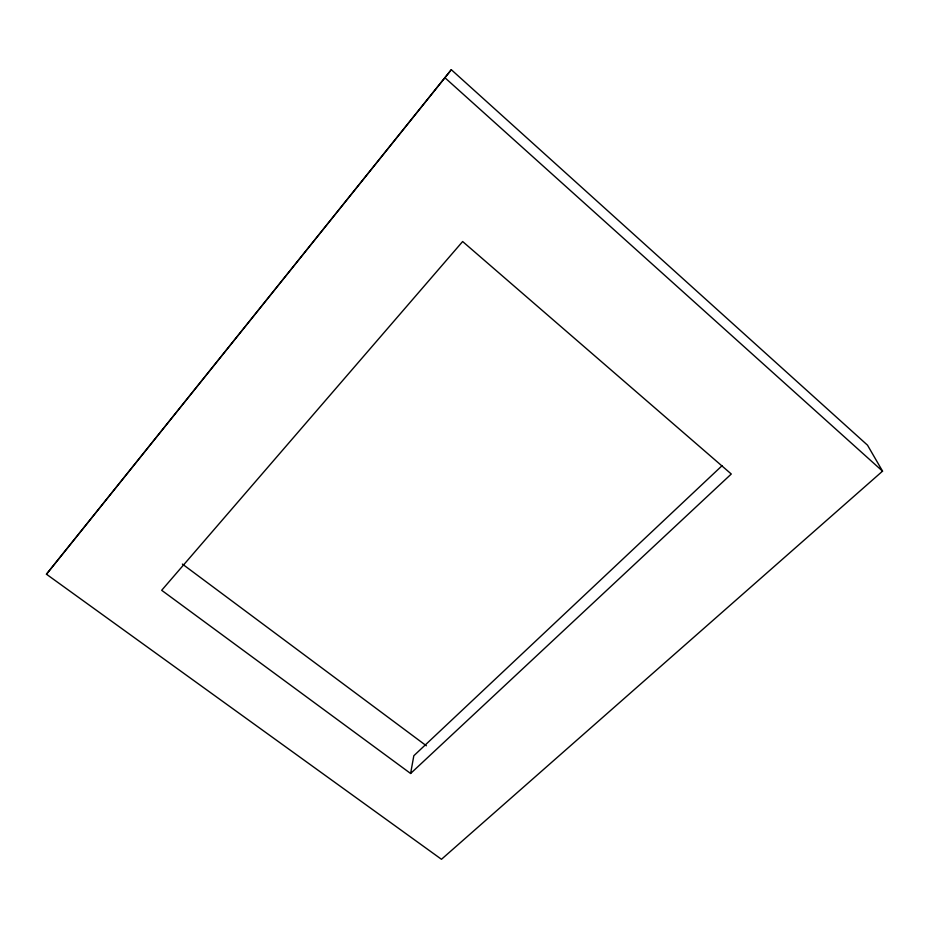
<?xml version="1.0" encoding="UTF-8"?>
<svg xmlns="http://www.w3.org/2000/svg" width="929" height="929" viewBox="0 0 929 929"><rect width="100%" height="100%" fill="white"/><g stroke="black" fill="none" stroke-linecap="round" stroke-linejoin="round"><path stroke-width="1.39" d="M410.606 773.485L731.286 474.011L462.642 241.528L161.681 590.298L410.606 773.485L413.823 755.741L722.019 465.754M46.45 574.215L451.308 69.71L867.512 445.177L882.55 471.154L441.472 859.29L46.45 574.215L451.308 69.71M182.398 564.077L426.365 745.778M445.061 77.862L882.55 471.154"/></g></svg>
